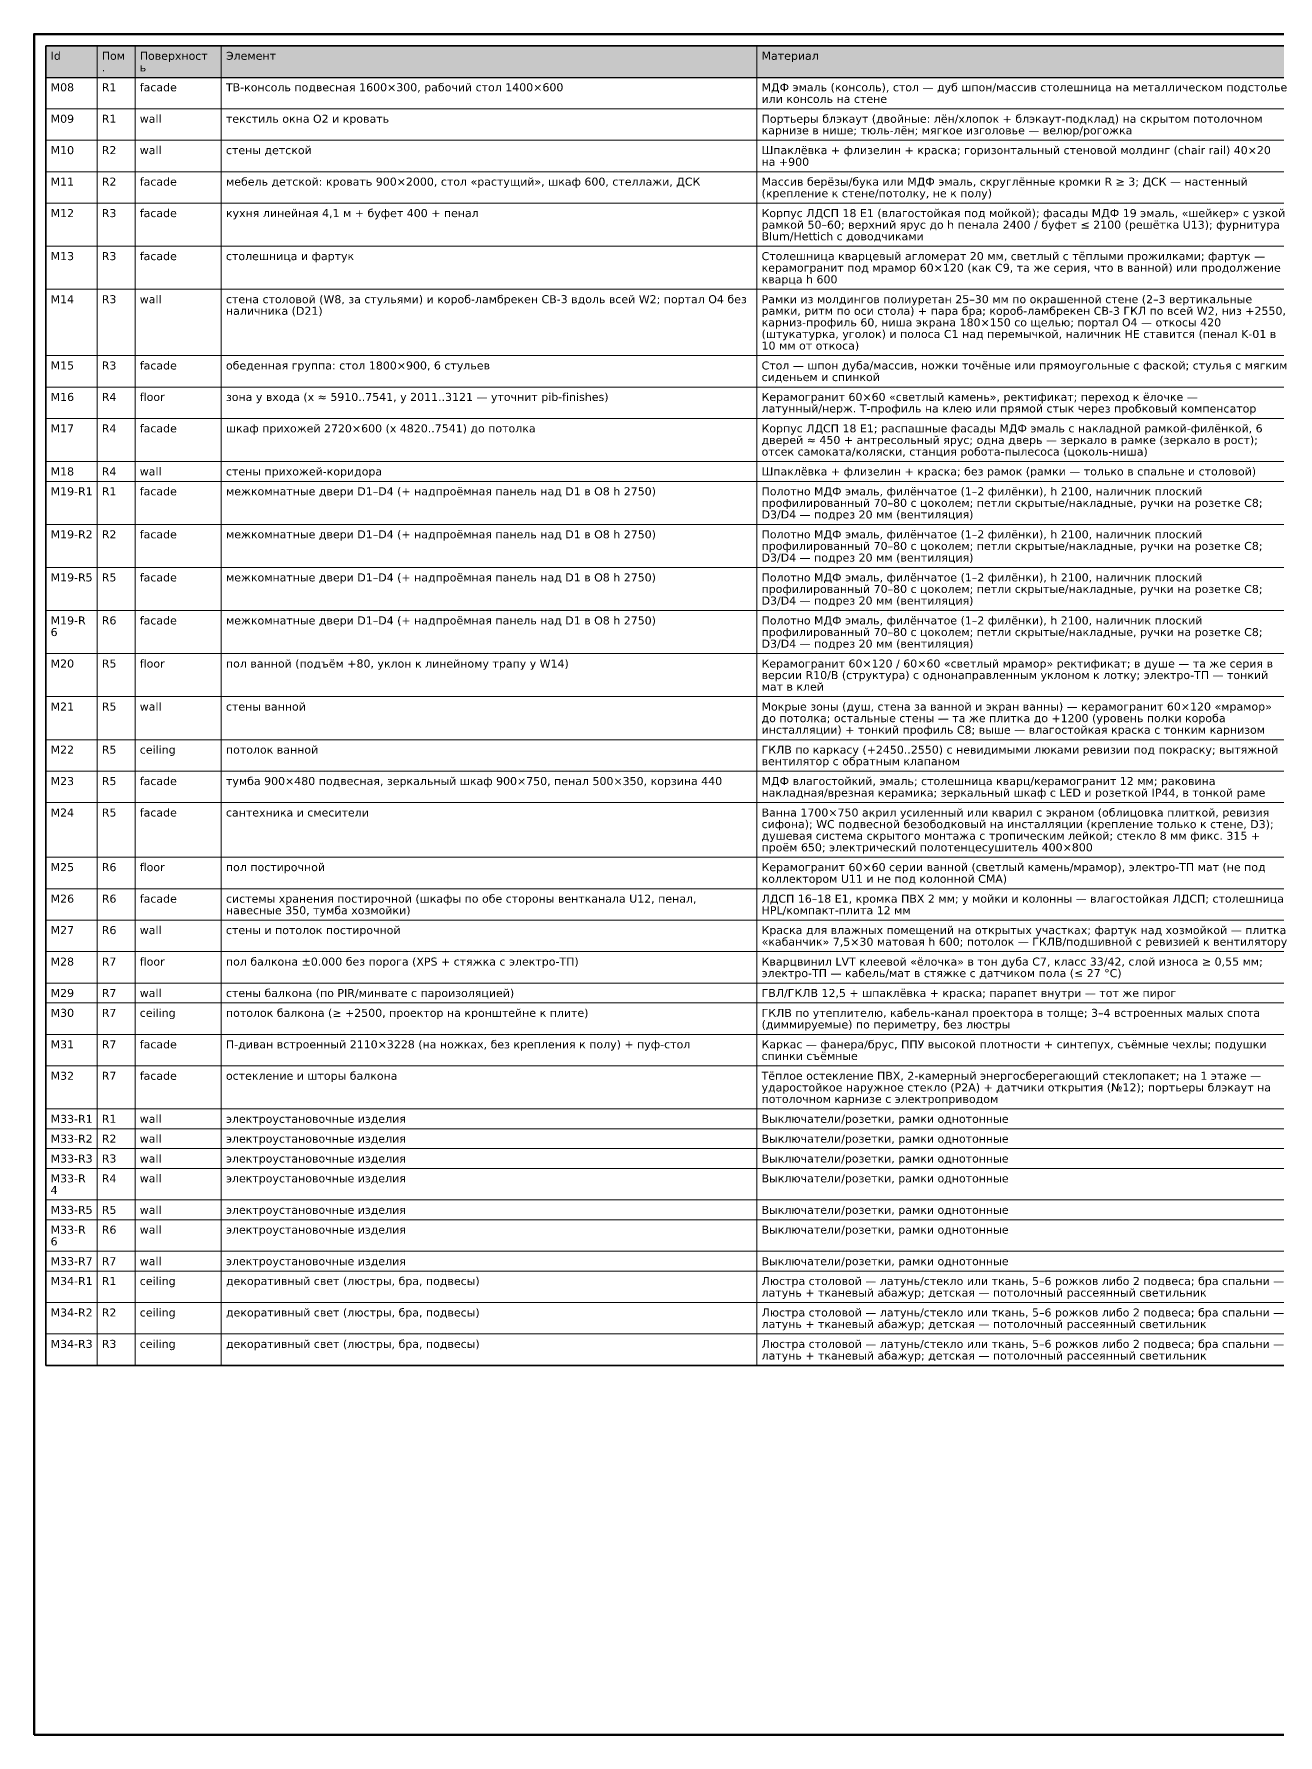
# Model space of a CAD drawing. Header units: millimetres. Extents: x 20 to 415, y 1 to 292.
# Drawn here: x 20 to 229.9, y 5 to 292 of the extents above; entities that cross this region are included whole.
import ezdxf

# ---------------------------------------------------------------- set-up
doc = ezdxf.new("R2010")
doc.units = ezdxf.units.MM
doc.layers.add('FRAME', color=7, linetype='CONTINUOUS')
doc.layers.add('TEXT', color=7, linetype='CONTINUOUS')
doc.styles.add('GOST', font='DejaVuSans.ttf')

msp = doc.modelspace()

# ---------------------------------------------------------------- hatches: boundary and pattern name
at = {"layer": 'TEXT', "true_color": 0xe6e6e6}
h = msp.add_hatch(color=7, dxfattribs=at)
h.dxf.hatch_style = 1
h.paths.add_polyline_path([(22, 284.69), (413, 284.69), (413, 290), (22, 290)])

# ---------------------------------------------------------------- linework, layer by layer
at = {"layer": 'FRAME', "color": 7, "lineweight": 50}
msp.add_lwpolyline([(20, 5), (415, 5), (415, 292), (20, 292)], close=True, dxfattribs=at)
at = {"layer": 'TEXT', "color": 7, "lineweight": 25}
msp.add_lwpolyline([(22, 284.69), (413, 284.69), (413, 290), (22, 290)], close=True, dxfattribs=at)
at = {"layer": 'TEXT', "color": 7, "lineweight": 15}
for points in [[(22, 290), (22, 284.69)], [(30.63, 290), (30.63, 284.69)], [(37.04, 290), (37.04, 284.69)], [(51.58, 290), (51.58, 284.69)], [(141.94, 290), (141.94, 284.69)], [(22, 284.69), (22, 279.38)], [(30.63, 284.69), (30.63, 279.38)], [(37.04, 284.69), (37.04, 279.38)], [(51.58, 284.69), (51.58, 279.38)], [(141.94, 284.69), (141.94, 279.38)], [(22, 279.38), (22, 274.08)], [(30.63, 279.38), (30.63, 274.08)], [(37.04, 279.38), (37.04, 274.08)], [(51.58, 279.38), (51.58, 274.08)], [(141.94, 279.38), (141.94, 274.08)], [(22, 274.08), (22, 268.77)], [(30.63, 274.08), (30.63, 268.77)], [(37.04, 274.08), (37.04, 268.77)], [(51.58, 274.08), (51.58, 268.77)], [(141.94, 274.08), (141.94, 268.77)], [(22, 268.77), (22, 263.46)], [(30.63, 268.77), (30.63, 263.46)], [(37.04, 268.77), (37.04, 263.46)], [(51.58, 268.77), (51.58, 263.46)], [(141.94, 268.77), (141.94, 263.46)], [(22, 263.46), (22, 256.2)], [(30.63, 263.46), (30.63, 256.2)], [(37.04, 263.46), (37.04, 256.2)], [(51.58, 263.46), (51.58, 256.2)], [(141.94, 263.46), (141.94, 256.2)], [(22, 256.2), (22, 248.93)], [(30.63, 256.2), (30.63, 248.93)], [(37.04, 256.2), (37.04, 248.93)], [(51.58, 256.2), (51.58, 248.93)], [(141.94, 256.2), (141.94, 248.93)], [(22, 248.93), (22, 237.75)], [(30.63, 248.93), (30.63, 237.75)], [(37.04, 248.93), (37.04, 237.75)], [(51.58, 248.93), (51.58, 237.75)], [(141.94, 248.93), (141.94, 237.75)], [(22, 237.75), (22, 232.44)], [(30.63, 237.75), (30.63, 232.44)], [(37.04, 237.75), (37.04, 232.44)], [(51.58, 237.75), (51.58, 232.44)], [(141.94, 237.75), (141.94, 232.44)], [(22, 232.44), (22, 227.14)], [(30.63, 232.44), (30.63, 227.14)], [(37.04, 232.44), (37.04, 227.14)], [(51.58, 232.44), (51.58, 227.14)], [(141.94, 232.44), (141.94, 227.14)], [(22, 227.14), (22, 219.87)], [(30.63, 227.14), (30.63, 219.87)], [(37.04, 227.14), (37.04, 219.87)], [(51.58, 227.14), (51.58, 219.87)], [(141.94, 227.14), (141.94, 219.87)], [(22, 219.87), (22, 216.52)], [(30.63, 219.87), (30.63, 216.52)], [(37.04, 219.87), (37.04, 216.52)], [(51.58, 219.87), (51.58, 216.52)], [(141.94, 219.87), (141.94, 216.52)], [(22, 216.52), (22, 209.26)], [(30.63, 216.52), (30.63, 209.26)], [(37.04, 216.52), (37.04, 209.26)], [(51.58, 216.52), (51.58, 209.26)], [(141.94, 216.52), (141.94, 209.26)], [(22, 209.26), (22, 201.99)], [(30.63, 209.26), (30.63, 201.99)], [(37.04, 209.26), (37.04, 201.99)], [(51.58, 209.26), (51.58, 201.99)], [(141.94, 209.26), (141.94, 201.99)], [(22, 201.99), (22, 194.73)], [(30.63, 201.99), (30.63, 194.73)], [(37.04, 201.99), (37.04, 194.73)], [(51.58, 201.99), (51.58, 194.73)], [(141.94, 201.99), (141.94, 194.73)], [(22, 194.73), (22, 187.46)], [(30.63, 194.73), (30.63, 187.46)], [(37.04, 194.73), (37.04, 187.46)], [(51.58, 194.73), (51.58, 187.46)], [(141.94, 194.73), (141.94, 187.46)], [(22, 187.46), (22, 180.2)], [(30.63, 187.46), (30.63, 180.2)], [(37.04, 187.46), (37.04, 180.2)], [(51.58, 187.46), (51.58, 180.2)], [(141.94, 187.46), (141.94, 180.2)], [(22, 180.2), (22, 172.93)], [(30.63, 180.2), (30.63, 172.93)], [(37.04, 180.2), (37.04, 172.93)], [(51.58, 180.2), (51.58, 172.93)], [(141.94, 180.2), (141.94, 172.93)], [(22, 172.93), (22, 167.63)], [(30.63, 172.93), (30.63, 167.63)], [(37.04, 172.93), (37.04, 167.63)], [(51.58, 172.93), (51.58, 167.63)], [(141.94, 172.93), (141.94, 167.63)], [(22, 167.63), (22, 162.32)], [(30.63, 167.63), (30.63, 162.32)], [(37.04, 167.63), (37.04, 162.32)], [(51.58, 167.63), (51.58, 162.32)], [(141.94, 167.63), (141.94, 162.32)], [(22, 162.32), (22, 153.1)], [(30.63, 162.32), (30.63, 153.1)], [(37.04, 162.32), (37.04, 153.1)], [(51.58, 162.32), (51.58, 153.1)], [(141.94, 162.32), (141.94, 153.1)], [(22, 153.1), (22, 147.79)], [(30.63, 153.1), (30.63, 147.79)], [(37.04, 153.1), (37.04, 147.79)], [(51.58, 153.1), (51.58, 147.79)], [(141.94, 153.1), (141.94, 147.79)], [(22, 147.79), (22, 142.48)], [(30.63, 147.79), (30.63, 142.48)], [(37.04, 147.79), (37.04, 142.48)], [(51.58, 147.79), (51.58, 142.48)], [(141.94, 147.79), (141.94, 142.48)], [(22, 142.48), (22, 137.17)], [(30.63, 142.48), (30.63, 137.17)], [(37.04, 142.48), (37.04, 137.17)], [(51.58, 142.48), (51.58, 137.17)], [(141.94, 142.48), (141.94, 137.17)], [(22, 137.17), (22, 131.87)], [(30.63, 137.17), (30.63, 131.87)], [(37.04, 137.17), (37.04, 131.87)], [(51.58, 137.17), (51.58, 131.87)], [(141.94, 137.17), (141.94, 131.87)], [(22, 131.87), (22, 128.52)], [(30.63, 131.87), (30.63, 128.52)], [(37.04, 131.87), (37.04, 128.52)], [(51.58, 131.87), (51.58, 128.52)], [(141.94, 131.87), (141.94, 128.52)], [(22, 128.52), (22, 123.21)], [(30.63, 128.52), (30.63, 123.21)], [(37.04, 128.52), (37.04, 123.21)], [(51.58, 128.52), (51.58, 123.21)], [(141.94, 128.52), (141.94, 123.21)], [(22, 123.21), (22, 117.9)], [(30.63, 123.21), (30.63, 117.9)], [(37.04, 123.21), (37.04, 117.9)], [(51.58, 123.21), (51.58, 117.9)], [(141.94, 123.21), (141.94, 117.9)], [(22, 117.9), (22, 110.64)], [(30.63, 117.9), (30.63, 110.64)], [(37.04, 117.9), (37.04, 110.64)], [(51.58, 117.9), (51.58, 110.64)], [(141.94, 117.9), (141.94, 110.64)], [(22, 110.64), (22, 107.29)], [(30.63, 110.64), (30.63, 107.29)], [(37.04, 110.64), (37.04, 107.29)], [(51.58, 110.64), (51.58, 107.29)], [(141.94, 110.64), (141.94, 107.29)], [(22, 107.29), (22, 103.94)], [(30.63, 107.29), (30.63, 103.94)], [(37.04, 107.29), (37.04, 103.94)], [(51.58, 107.29), (51.58, 103.94)], [(141.94, 107.29), (141.94, 103.94)], [(22, 103.94), (22, 100.59)], [(30.63, 103.94), (30.63, 100.59)], [(37.04, 103.94), (37.04, 100.59)], [(51.58, 103.94), (51.58, 100.59)], [(141.94, 103.94), (141.94, 100.59)], [(22, 100.59), (22, 95.28)], [(30.63, 100.59), (30.63, 95.28)], [(37.04, 100.59), (37.04, 95.28)], [(51.58, 100.59), (51.58, 95.28)], [(141.94, 100.59), (141.94, 95.28)], [(22, 95.28), (22, 91.93)], [(30.63, 95.28), (30.63, 91.93)], [(37.04, 95.28), (37.04, 91.93)], [(51.58, 95.28), (51.58, 91.93)], [(141.94, 95.28), (141.94, 91.93)], [(22, 91.93), (22, 86.62)], [(30.63, 91.93), (30.63, 86.62)], [(37.04, 91.93), (37.04, 86.62)], [(51.58, 91.93), (51.58, 86.62)], [(141.94, 91.93), (141.94, 86.62)], [(22, 86.62), (22, 83.27)], [(30.63, 86.62), (30.63, 83.27)], [(37.04, 86.62), (37.04, 83.27)], [(51.58, 86.62), (51.58, 83.27)], [(141.94, 86.62), (141.94, 83.27)], [(22, 83.27), (22, 77.96)], [(30.63, 83.27), (30.63, 77.96)], [(37.04, 83.27), (37.04, 77.96)], [(51.58, 83.27), (51.58, 77.96)], [(141.94, 83.27), (141.94, 77.96)], [(22, 77.96), (22, 72.66)], [(30.63, 77.96), (30.63, 72.66)], [(37.04, 77.96), (37.04, 72.66)], [(51.58, 77.96), (51.58, 72.66)], [(141.94, 77.96), (141.94, 72.66)], [(22, 72.66), (22, 67.35)], [(30.63, 72.66), (30.63, 67.35)], [(37.04, 72.66), (37.04, 67.35)], [(51.58, 72.66), (51.58, 67.35)], [(141.94, 72.66), (141.94, 67.35)]]:
    msp.add_lwpolyline(points, dxfattribs=at)
at = {"layer": 'TEXT', "color": 7, "lineweight": 35}
msp.add_lwpolyline([(22, 67.35), (413, 67.35), (413, 290), (22, 290)], close=True, dxfattribs=at)
at = {"layer": 'TEXT', "color": 7, "lineweight": 15}
for points in [[(22, 279.38), (413, 279.38), (413, 284.69), (22, 284.69)], [(22, 274.08), (413, 274.08), (413, 279.38), (22, 279.38)], [(22, 268.77), (413, 268.77), (413, 274.08), (22, 274.08)], [(22, 263.46), (413, 263.46), (413, 268.77), (22, 268.77)], [(22, 256.2), (413, 256.2), (413, 263.46), (22, 263.46)], [(22, 248.93), (413, 248.93), (413, 256.2), (22, 256.2)], [(22, 237.75), (413, 237.75), (413, 248.93), (22, 248.93)], [(22, 232.44), (413, 232.44), (413, 237.75), (22, 237.75)], [(22, 227.14), (413, 227.14), (413, 232.44), (22, 232.44)], [(22, 219.87), (413, 219.87), (413, 227.14), (22, 227.14)], [(22, 216.52), (413, 216.52), (413, 219.87), (22, 219.87)], [(22, 209.26), (413, 209.26), (413, 216.52), (22, 216.52)], [(22, 201.99), (413, 201.99), (413, 209.26), (22, 209.26)], [(22, 194.73), (413, 194.73), (413, 201.99), (22, 201.99)], [(22, 187.46), (413, 187.46), (413, 194.73), (22, 194.73)], [(22, 180.2), (413, 180.2), (413, 187.46), (22, 187.46)], [(22, 172.93), (413, 172.93), (413, 180.2), (22, 180.2)], [(22, 167.63), (413, 167.63), (413, 172.93), (22, 172.93)], [(22, 162.32), (413, 162.32), (413, 167.63), (22, 167.63)], [(22, 153.1), (413, 153.1), (413, 162.32), (22, 162.32)], [(22, 147.79), (413, 147.79), (413, 153.1), (22, 153.1)], [(22, 142.48), (413, 142.48), (413, 147.79), (22, 147.79)], [(22, 137.17), (413, 137.17), (413, 142.48), (22, 142.48)], [(22, 131.87), (413, 131.87), (413, 137.17), (22, 137.17)], [(22, 128.52), (413, 128.52), (413, 131.87), (22, 131.87)], [(22, 123.21), (413, 123.21), (413, 128.52), (22, 128.52)], [(22, 117.9), (413, 117.9), (413, 123.21), (22, 123.21)], [(22, 110.64), (413, 110.64), (413, 117.9), (22, 117.9)], [(22, 107.29), (413, 107.29), (413, 110.64), (22, 110.64)], [(22, 103.94), (413, 103.94), (413, 107.29), (22, 107.29)], [(22, 100.59), (413, 100.59), (413, 103.94), (22, 103.94)], [(22, 95.28), (413, 95.28), (413, 100.59), (22, 100.59)], [(22, 91.93), (413, 91.93), (413, 95.28), (22, 95.28)], [(22, 86.62), (413, 86.62), (413, 91.93), (22, 91.93)], [(22, 83.27), (413, 83.27), (413, 86.62), (22, 86.62)], [(22, 77.96), (413, 77.96), (413, 83.27), (22, 83.27)], [(22, 72.66), (413, 72.66), (413, 77.96), (22, 77.96)], [(22, 67.35), (413, 67.35), (413, 72.66), (22, 72.66)]]:
    msp.add_lwpolyline(points, close=True, dxfattribs=at)

# ---------------------------------------------------------------- texts
at = {"layer": 'TEXT', "color": 7, "style": 'GOST'}
for s, p in [('Id', (22.8, 287.65)), ('Пом', (31.43, 287.65)), ('Поверхност', (37.84, 287.65)), ('Элемент', (52.38, 287.65)), ('Материал', (142.74, 287.65)), ('.', (31.43, 285.69)), ('ь', (37.84, 285.69)), ('M08', (22.8, 282.34)), ('R1', (31.43, 282.34)), ('facade', (37.84, 282.34)), ('ТВ-консоль подвесная 1600×300, рабочий стол 1400×600', (52.38, 282.34)), ('или консоль на стене', (142.74, 280.38)), ('МДФ эмаль (консоль), стол — дуб шпон/массив столешница на металлическом подстолье', (142.74, 282.34)), ('M09', (22.8, 277.03)), ('wall', (37.84, 277.03)), ('текстиль окна O2 и кровать', (52.38, 277.03)), ('Портьеры блэкаут (двойные: лён/хлопок + блэкаут-подклад) на скрытом потолочном', (142.74, 277.03)), ('R1', (31.43, 277.03)), ('карнизе в нише; тюль-лён; мягкое изголовье — велюр/рогожка', (142.74, 275.08)), ('M10', (22.8, 271.73)), ('R2', (31.43, 271.73)), ('wall', (37.84, 271.73)), ('стены детской', (52.38, 271.73)), ('Шпаклёвка + флизелин + краска; горизонтальный стеновой молдинг (chair rail) 40×20', (142.74, 271.73)), ('на +900', (142.74, 269.77)), ('M11', (22.8, 266.42)), ('R2', (31.43, 266.42)), ('facade', (37.84, 266.42)), ('мебель детской: кровать 900×2000, стол «растущий», шкаф 600, стеллажи, ДСК', (52.38, 266.42)), ('Массив берёзы/бука или МДФ эмаль, скруглённые кромки R ≥ 3; ДСК — настенный', (142.74, 266.42)), ('(крепление к стене/потолку, не к полу)', (142.74, 264.46)), ('M12', (22.8, 261.11)), ('R3', (31.43, 261.11)), ('facade', (37.84, 261.11)), ('кухня линейная 4,1 м + буфет 400 + пенал', (52.38, 261.11)), ('Корпус ЛДСП 18 E1 (влагостойкая под мойкой); фасады МДФ 19 эмаль, «шейкер» с узкой', (142.74, 261.11)), ('рамкой 50–60; верхний ярус до h пенала 2400 / буфет ≤ 2100 (решётка U13); фурнитура', (142.74, 259.15)), ('Blum/Hettich с доводчиками', (142.74, 257.2)), ('M13', (22.8, 253.85)), ('R3', (31.43, 253.85)), ('facade', (37.84, 253.85)), ('столешница и фартук', (52.38, 253.85)), ('Столешница кварцевый агломерат 20 мм, светлый с тёплыми прожилками; фартук —', (142.74, 253.85)), ('керамогранит под мрамор 60×120 (как C9, та же серия, что в ванной) или продолжение', (142.74, 251.89)), ('кварца h 600', (142.74, 249.93)), ('M14', (22.8, 246.58)), ('R3', (31.43, 246.58)), ('wall', (37.84, 246.58)), ('стена столовой (W8, за стульями) и короб-ламбрекен CB-3 вдоль всей W2; портал O4 без', (52.38, 246.58)), ('Рамки из молдингов полиуретан 25–30 мм по окрашенной стене (2–3 вертикальные', (142.74, 246.58)), ('наличника (D21)', (52.38, 244.62)), ('рамки, ритм по оси стола) + пара бра; короб-ламбрекен CB-3 ГКЛ по всей W2, низ +2550,', (142.74, 244.62)), ('карниз-профиль 60, ниша экрана 180×150 со щелью; портал O4 — откосы 420', (142.74, 242.67)), ('(штукатурка, уголок) и полоса C1 над перемычкой, наличник НЕ ставится (пенал K-01 в', (142.74, 240.71)), ('10 мм от откоса)', (142.74, 238.75)), ('M15', (22.8, 235.4)), ('R3', (31.43, 235.4)), ('facade', (37.84, 235.4)), ('обеденная группа: стол 1800×900, 6 стульев', (52.38, 235.4)), ('Стол — шпон дуба/массив, ножки точёные или прямоугольные с фаской; стулья с мягким', (142.74, 235.4)), ('сиденьем и спинкой', (142.74, 233.44)), ('M16', (22.8, 230.09)), ('R4', (31.43, 230.09)), ('floor', (37.84, 230.09)), ('зона у входа (x ≈ 5910..7541, y 2011..3121 — уточнит pib-finishes)', (52.38, 230.09)), ('Керамогранит 60×60 «светлый камень», ректификат; переход к ёлочке —', (142.74, 230.09)), ('латунный/нерж. Т-профиль на клею или прямой стык через пробковый компенсатор', (142.74, 228.14)), ('M17', (22.8, 224.79)), ('R4', (31.43, 224.79)), ('facade', (37.84, 224.79)), ('шкаф прихожей 2720×600 (x 4820..7541) до потолка', (52.38, 224.79)), ('дверей ≈ 450 + антресольный ярус; одна дверь — зеркало в рамке (зеркало в рост);', (142.74, 222.83)), ('Корпус ЛДСП 18 E1; распашные фасады МДФ эмаль с накладной рамкой-филёнкой, 6', (142.74, 224.79)), ('отсек самоката/коляски, станция робота-пылесоса (цоколь-ниша)', (142.74, 220.87)), ('M18', (22.8, 217.52)), ('R4', (31.43, 217.52)), ('wall', (37.84, 217.52)), ('стены прихожей-коридора', (52.38, 217.52)), ('Шпаклёвка + флизелин + краска; без рамок (рамки — только в спальне и столовой)', (142.74, 217.52)), ('M19-R1', (22.8, 214.17)), ('R1', (31.43, 214.17)), ('facade', (37.84, 214.17)), ('межкомнатные двери D1–D4 (+ надпроёмная панель над D1 в O8 h 2750)', (52.38, 214.17)), ('Полотно МДФ эмаль, филёнчатое (1–2 филёнки), h 2100, наличник плоский', (142.74, 214.17)), ('профилированный 70–80 с цоколем; петли скрытые/накладные, ручки на розетке C8;', (142.74, 212.22)), ('D3/D4 — подрез 20 мм (вентиляция)', (142.74, 210.26)), ('M19-R2', (22.8, 206.91)), ('R2', (31.43, 206.91)), ('facade', (37.84, 206.91)), ('межкомнатные двери D1–D4 (+ надпроёмная панель над D1 в O8 h 2750)', (52.38, 206.91)), ('Полотно МДФ эмаль, филёнчатое (1–2 филёнки), h 2100, наличник плоский', (142.74, 206.91)), ('профилированный 70–80 с цоколем; петли скрытые/накладные, ручки на розетке C8;', (142.74, 204.95)), ('D3/D4 — подрез 20 мм (вентиляция)', (142.74, 202.99)), ('M19-R5', (22.8, 199.64)), ('R5', (31.43, 199.64)), ('facade', (37.84, 199.64)), ('межкомнатные двери D1–D4 (+ надпроёмная панель над D1 в O8 h 2750)', (52.38, 199.64)), ('Полотно МДФ эмаль, филёнчатое (1–2 филёнки), h 2100, наличник плоский', (142.74, 199.64)), ('профилированный 70–80 с цоколем; петли скрытые/накладные, ручки на розетке C8;', (142.74, 197.69)), ('D3/D4 — подрез 20 мм (вентиляция)', (142.74, 195.73)), ('M19-R', (22.8, 192.38)), ('R6', (31.43, 192.38)), ('facade', (37.84, 192.38)), ('межкомнатные двери D1–D4 (+ надпроёмная панель над D1 в O8 h 2750)', (52.38, 192.38)), ('Полотно МДФ эмаль, филёнчатое (1–2 филёнки), h 2100, наличник плоский', (142.74, 192.38)), ('6', (22.8, 190.42)), ('профилированный 70–80 с цоколем; петли скрытые/накладные, ручки на розетке C8;', (142.74, 190.42)), ('D3/D4 — подрез 20 мм (вентиляция)', (142.74, 188.46)), ('M20', (22.8, 185.11)), ('R5', (31.43, 185.11)), ('floor', (37.84, 185.11)), ('пол ванной (подъём +80, уклон к линейному трапу у W14)', (52.38, 185.11)), ('версии R10/B (структура) с однонаправленным уклоном к лотку; электро-ТП — тонкий', (142.74, 183.16)), ('Керамогранит 60×120 / 60×60 «светлый мрамор» ректификат; в душе — та же серия в', (142.74, 185.11)), ('мат в клей', (142.74, 181.2)), ('M21', (22.8, 177.85)), ('R5', (31.43, 177.85)), ('wall', (37.84, 177.85)), ('стены ванной', (52.38, 177.85)), ('Мокрые зоны (душ, стена за ванной и экран ванны) — керамогранит 60×120 «мрамор»', (142.74, 177.85)), ('до потолка; остальные стены — та же плитка до +1200 (уровень полки короба', (142.74, 175.89)), ('инсталляции) + тонкий профиль C8; выше — влагостойкая краска с тонким карнизом', (142.74, 173.93)), ('M22', (22.8, 170.58)), ('R5', (31.43, 170.58)), ('ceiling', (37.84, 170.58)), ('потолок ванной', (52.38, 170.58)), ('вентилятор с обратным клапаном', (142.74, 168.63)), ('ГКЛВ по каркасу (+2450..2550) с невидимыми люками ревизии под покраску; вытяжной', (142.74, 170.58)), ('M23', (22.8, 165.28)), ('R5', (31.43, 165.28)), ('facade', (37.84, 165.28)), ('тумба 900×480 подвесная, зеркальный шкаф 900×750, пенал 500×350, корзина 440', (52.38, 165.28)), ('МДФ влагостойкий, эмаль; столешница кварц/керамогранит 12 мм; раковина', (142.74, 165.28)), ('накладная/врезная керамика; зеркальный шкаф с LED и розеткой IP44, в тонкой раме', (142.74, 163.32)), ('M24', (22.8, 159.97)), ('R5', (31.43, 159.97)), ('facade', (37.84, 159.97)), ('сантехника и смесители', (52.38, 159.97)), ('Ванна 1700×750 акрил усиленный или кварил с экраном (облицовка плиткой, ревизия', (142.74, 159.97)), ('сифона); WC подвесной безободковый на инсталляции (крепление только к стене, D3);', (142.74, 158.01)), ('душевая система скрытого монтажа с тропическим лейкой; стекло 8 мм фикс. 315 +', (142.74, 156.05)), ('проём 650; электрический полотенцесушитель 400×800', (142.74, 154.1)), ('M25', (22.8, 150.75)), ('R6', (31.43, 150.75)), ('floor', (37.84, 150.75)), ('пол постирочной', (52.38, 150.75)), ('Керамогранит 60×60 серии ванной (светлый камень/мрамор), электро-ТП мат (не под', (142.74, 150.75)), ('коллектором U11 и не под колонной СМА)', (142.74, 148.79)), ('M26', (22.8, 145.44)), ('R6', (31.43, 145.44)), ('facade', (37.84, 145.44)), ('системы хранения постирочной (шкафы по обе стороны вентканала U12, пенал,', (52.38, 145.44)), ('ЛДСП 16–18 E1, кромка ПВХ 2 мм; у мойки и колонны — влагостойкая ЛДСП; столешница', (142.74, 145.44)), ('навесные 350, тумба хозмойки)', (52.38, 143.48)), ('HPL/компакт-плита 12 мм', (142.74, 143.48)), ('M27', (22.8, 140.13)), ('R6', (31.43, 140.13)), ('wall', (37.84, 140.13)), ('стены и потолок постирочной', (52.38, 140.13)), ('Краска для влажных помещений на открытых участках; фартук над хозмойкой — плитка', (142.74, 140.13)), ('«кабанчик» 7,5×30 матовая h 600; потолок — ГКЛВ/подшивной с ревизией к вентилятору', (142.74, 138.17)), ('M28', (22.8, 134.82)), ('R7', (31.43, 134.82)), ('floor', (37.84, 134.82)), ('пол балкона ±0.000 без порога (XPS + стяжка с электро-ТП)', (52.38, 134.82)), ('Кварцвинил LVT клеевой «ёлочка» в тон дуба C7, класс 33/42, слой износа ≥ 0,55 мм;', (142.74, 134.82)), ('электро-ТП — кабель/мат в стяжке с датчиком пола (≤ 27 °C)', (142.74, 132.87)), ('M29', (22.8, 129.52)), ('R7', (31.43, 129.52)), ('wall', (37.84, 129.52)), ('стены балкона (по PIR/минвате с пароизоляцией)', (52.38, 129.52)), ('ГВЛ/ГКЛВ 12,5 + шпаклёвка + краска; парапет внутри — тот же пирог', (142.74, 129.52)), ('M30', (22.8, 126.17)), ('R7', (31.43, 126.17)), ('ceiling', (37.84, 126.17)), ('потолок балкона (≥ +2500, проектор на кронштейне к плите)', (52.38, 126.17)), ('ГКЛВ по утеплителю, кабель-канал проектора в толще; 3–4 встроенных малых спота', (142.74, 126.17)), ('(диммируемые) по периметру, без люстры', (142.74, 124.21)), ('M31', (22.8, 120.86)), ('R7', (31.43, 120.86)), ('facade', (37.84, 120.86)), ('П-диван встроенный 2110×3228 (на ножках, без крепления к полу) + пуф-стол', (52.38, 120.86)), ('Каркас — фанера/брус, ППУ высокой плотности + синтепух, съёмные чехлы; подушки', (142.74, 120.86)), ('спинки съёмные', (142.74, 118.9)), ('M32', (22.8, 115.55)), ('R7', (31.43, 115.55)), ('facade', (37.84, 115.55)), ('остекление и шторы балкона', (52.38, 115.55)), ('Тёплое остекление ПВХ, 2-камерный энергосберегающий стеклопакет; на 1 этаже —', (142.74, 115.55)), ('ударостойкое наружное стекло (P2A) + датчики открытия (№12); портьеры блэкаут на', (142.74, 113.59)), ('потолочном карнизе с электроприводом', (142.74, 111.64)), ('M33-R1', (22.8, 108.29)), ('R1', (31.43, 108.29)), ('wall', (37.84, 108.29)), ('электроустановочные изделия', (52.38, 108.29)), ('Выключатели/розетки, рамки однотонные', (142.74, 108.29)), ('M33-R2', (22.8, 104.94)), ('R2', (31.43, 104.94)), ('wall', (37.84, 104.94)), ('Выключатели/розетки, рамки однотонные', (142.74, 104.94)), ('электроустановочные изделия', (52.38, 104.94)), ('M33-R3', (22.8, 101.59)), ('R3', (31.43, 101.59)), ('wall', (37.84, 101.59)), ('электроустановочные изделия', (52.38, 101.59)), ('Выключатели/розетки, рамки однотонные', (142.74, 101.59)), ('4', (22.8, 96.28)), ('M33-R', (22.8, 98.24)), ('R4', (31.43, 98.24)), ('wall', (37.84, 98.24)), ('электроустановочные изделия', (52.38, 98.24)), ('Выключатели/розетки, рамки однотонные', (142.74, 98.24)), ('M33-R5', (22.8, 92.93)), ('R5', (31.43, 92.93)), ('wall', (37.84, 92.93)), ('электроустановочные изделия', (52.38, 92.93)), ('Выключатели/розетки, рамки однотонные', (142.74, 92.93)), ('6', (22.8, 87.62)), ('M33-R', (22.8, 89.58)), ('R6', (31.43, 89.58)), ('wall', (37.84, 89.58)), ('электроустановочные изделия', (52.38, 89.58)), ('Выключатели/розетки, рамки однотонные', (142.74, 89.58)), ('M33-R7', (22.8, 84.27)), ('R7', (31.43, 84.27)), ('wall', (37.84, 84.27)), ('электроустановочные изделия', (52.38, 84.27)), ('Выключатели/розетки, рамки однотонные', (142.74, 84.27)), ('M34-R1', (22.8, 80.92)), ('R1', (31.43, 80.92)), ('ceiling', (37.84, 80.92)), ('декоративный свет (люстры, бра, подвесы)', (52.38, 80.92)), ('латунь + тканевый абажур; детская — потолочный рассеянный светильник', (142.74, 78.96)), ('Люстра столовой — латунь/стекло или ткань, 5–6 рожков либо 2 подвеса; бра спальни —', (142.74, 80.92)), ('M34-R2', (22.8, 75.61)), ('R2', (31.43, 75.61)), ('ceiling', (37.84, 75.61)), ('декоративный свет (люстры, бра, подвесы)', (52.38, 75.61)), ('латунь + тканевый абажур; детская — потолочный рассеянный светильник', (142.74, 73.66)), ('Люстра столовой — латунь/стекло или ткань, 5–6 рожков либо 2 подвеса; бра спальни —', (142.74, 75.61)), ('M34-R3', (22.8, 70.31)), ('R3', (31.43, 70.31)), ('ceiling', (37.84, 70.31)), ('декоративный свет (люстры, бра, подвесы)', (52.38, 70.31)), ('латунь + тканевый абажур; детская — потолочный рассеянный светильник', (142.74, 68.35)), ('Люстра столовой — латунь/стекло или ткань, 5–6 рожков либо 2 подвеса; бра спальни —', (142.74, 70.31))]:
    msp.add_text(s, height=1.35, dxfattribs=at).set_placement(p)

doc.saveas('drawing.dxf')
